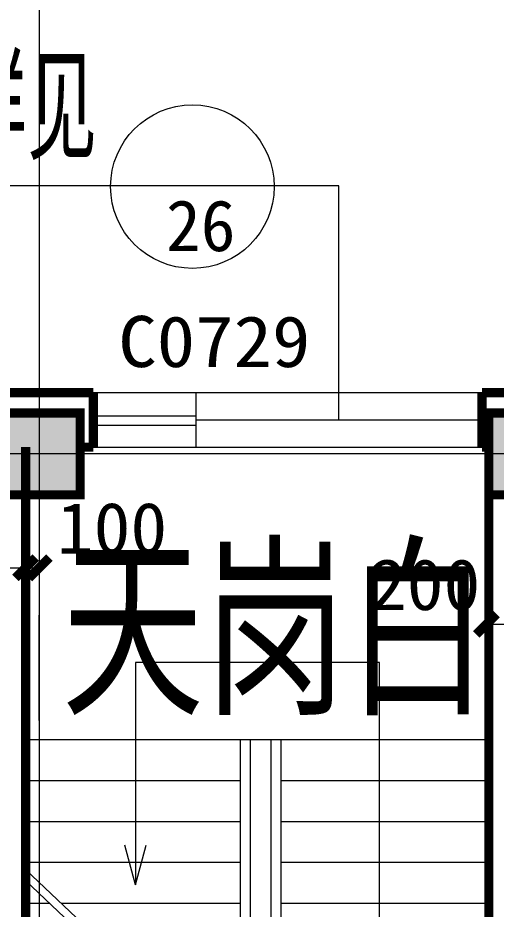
# Model space of a CAD drawing. Extents: x -307567 to 704339, y -10277 to 165507.
# Drawn here: x -32986 to -29475, y 138639 to 145180 of the extents above; entities that cross this region are included whole.
import ezdxf
from ezdxf.enums import TextEntityAlignment as Align

# ---------------------------------------------------------------- set-up
doc = ezdxf.new("R2010")
doc.units = 0
doc.header["$MEASUREMENT"] = 0
doc.layers.add('ziti', color=32, linetype='CONTINUOUS', lineweight=0)
doc.layers.add('我的', color=255, linetype='CONTINUOUS', lineweight=0)
doc.layers.add('中文', color=4, linetype='CONTINUOUS')
doc.styles.add('HZ', font='txt', dxfattribs={"width": 0.7, "height": 5, "bigfont": 'STF:宋体'})
doc.styles.get("Standard").update_dxf_attribs({"font": 'txt', "height": 3})

msp = doc.modelspace()

# ---------------------------------------------------------------- linework, layer by layer
at = {"layer": 'ziti', "color": 0}
for p, q in [((-30629.05795, 143947.95344), (-35213.04382, 143947.95344)), ((-30629.05795, 142229.95666), (-30629.05795, 143947.95344))]:
    msp.add_line(p, q, dxfattribs=at)
at = {"layer": '我的', "color": 0}
for p, q in [((-32828.29012, 147990.48999), (-32828.29012, 95170.08149)), ((-32430.77014, 142429.96177), (-29578.29416, 142429.96177)), ((-31679.85836, 142429.96177), (-31679.85836, 142029.96071)), ((-29578.29416, 142029.96071), (-29578.29416, 142429.96177)), ((-32428.27991, 142259.95834), (-31679.85836, 142259.95834)), ((-31679.85836, 142229.95666), (-29578.29416, 142229.95666)), ((-32428.27991, 142189.95747), (-31679.85836, 142189.95747)), ((-32430.77014, 142029.96071), (-29528.30662, 142029.96071)), ((-5920.96616, 141979.96402), (-79811.30716, 141979.95486)), ((-32928.26521, 141293.99943), (-32928.26521, 141144.00018)), ((-32828.29012, 141293.99943), (-32828.29012, 141144.00018)), ((-33328.27541, 141144.00018), (-32928.26521, 141144.00018)), ((-32928.26521, 141144.00018), (-32828.29012, 141144.00018)), ((-29529.77146, 140888.94469), (-29529.77146, 140738.92713)), ((-32928.26521, 140022.69536), (-32928.26521, 140796.16561)), ((-32828.29012, 140022.69536), (-32828.29012, 140796.16561)), ((-29546.21425, 140729.44232), (-29346.22745, 140729.44232)), ((-30332.31871, 140448.55993), (-32122.31221, 140448.55993)), ((-32122.31221, 140448.55993), (-32122.31221, 138818.57235)), ((-30332.31871, 135588.58972), (-30332.31871, 140448.55993)), ((-29528.30662, 139880.97244), (-32928.26521, 139880.97244)), ((-31352.28432, 139880.97244), (-32928.26521, 139880.97244)), ((-31352.28432, 136280.99044), (-31352.28432, 139880.97244)), ((-31277.28469, 136280.99044), (-31277.28469, 139880.97244)), ((-31127.28544, 136280.99044), (-31127.28544, 139880.97244)), ((-31052.28582, 136280.99044), (-31052.28582, 139880.97244)), ((-31352.28432, 139580.97394), (-32928.26521, 139580.97394)), ((-29528.30662, 139580.97394), (-31052.28582, 139580.97394)), ((-31352.28432, 139280.97544), (-32928.26521, 139280.97544)), ((-29528.30662, 139280.97544), (-31052.28582, 139280.97544)), ((-32122.31221, 138818.57235), (-32199.94854, 139108.35362)), ((-32122.31221, 138818.57235), (-32044.67588, 139108.35362)), ((-31352.28432, 138980.97694), (-32928.26521, 138980.97694)), ((-31352.28432, 138980.97694), (-32928.26521, 138980.97694)), ((-32088.18152, 138136.15084), (-32928.26521, 138929.42385)), ((-29528.30662, 138980.97694), (-31052.28582, 138980.97694)), ((-32118.17404, 138084.19492), (-32928.26521, 138849.1325)), ((-32750.21434, 138680.97844), (-32928.26521, 138680.97844)), ((-32750.21434, 138680.97844), (-32928.26521, 138680.97844)), ((-32750.21434, 138680.98759), (-32877.2889, 138680.97844)), ((-32750.21434, 138680.97844), (-32877.2889, 138680.97844)), ((-31352.28432, 138680.97844), (-32665.18059, 138680.97844)), ((-31352.28432, 138680.97844), (-32665.18059, 138680.97844)), ((-29528.30662, 138680.97844), (-31052.28582, 138680.97844))]:
    msp.add_line(p, q, dxfattribs=at)
at = {"layer": '我的', "color": 0, "const_width": 67.49966}
for points in [[(-33328.27541, 142429.96177), (-32430.77014, 142429.96177)], [(-32430.77014, 142429.96177), (-32430.77014, 142029.96071)], [(-29578.29416, 142429.96177), (-29228.30812, 142429.96177)], [(-29578.29416, 142429.96177), (-29578.29416, 142029.96071)], [(-33128.28862, 142279.96252), (-33128.28862, 141679.96552), (-32528.29162, 141679.96552), (-32528.29162, 142279.96252), (-33128.28862, 142279.96252), (-33128.28862, 141679.96552)], [(-29528.30662, 142279.96252), (-29528.30662, 141679.96552), (-28928.30962, 141679.96552), (-28928.30962, 142279.96252), (-29528.30662, 142279.96252), (-29528.30662, 141679.96552)], [(-32928.26521, 140779.97002), (-32928.26521, 142029.96071)], [(-32430.77014, 142029.96071), (-32528.29162, 142029.96071)], [(-29578.29416, 142029.96071), (-29528.30662, 142029.96071)], [(-29528.30662, 138179.97691), (-29528.30662, 141679.96552)], [(-33003.26483, 141069.00055), (-32853.26558, 141218.9998)], [(-32903.28975, 141069.00055), (-32753.2905, 141218.9998)], [(-29621.21387, 140654.44269), (-29471.21462, 140804.44194)], [(-32928.26521, 137779.98502), (-32928.26521, 140779.97002)]]:
    msp.add_lwpolyline(points, dxfattribs=at)
at = {"layer": '我的', "color": 0}
msp.add_circle((-31704.28451, 143941.2152), 599.997, dxfattribs=at)
for points in [[(-33128.28862, 142279.96252), (-32528.29162, 142279.96252), (-33128.28862, 141679.96552), (-32528.29162, 141679.96552)], [(-29528.30662, 142279.96252), (-28928.30962, 142279.96252), (-29528.30662, 141679.96552), (-28928.30962, 141679.96552)]]:
    msp.add_solid(points, dxfattribs=at)

# ---------------------------------------------------------------- texts
at = {"layer": 'ziti', "color": 0, "style": 'HZ', "width": 0.479883}
msp.add_text('玻璃砖详见', height=749.99625, dxfattribs=at).set_placement((-34964.46108, 144136.59691), (-32405.09888, 144136.59691), align=Align.FIT)
at = {"layer": '中文', "color": 0, "style": 'HZ', "width": 0.612715}
msp.add_text('天岗白', height=1200, dxfattribs=at).set_placement((-32665.42759, 140060.61083), (-29528.32517, 140060.61083), align=Align.FIT)
at = {"layer": '我的', "color": 0}
for s, width, p, p2 in [('26', 0.815977, (-31898.15561, 143467.91739), (-31388.17281, 143467.91739)), ('C0729', 0.835569, (-32248.28814, 142617.46083), (-30838.27322, 142617.46083)), ('100', 1.07998, (-32699.27465, 141249.00148), (-31889.29335, 141249.00148)), ('200', 0.925698, (-30401.20265, 140834.44362), (-29591.22135, 140834.44362))]:
    msp.add_text(s, height=374.998125, dxfattribs=dict(at, width=width)).set_placement(p, p2, align=Align.FIT)

doc.saveas('drawing.dxf')
